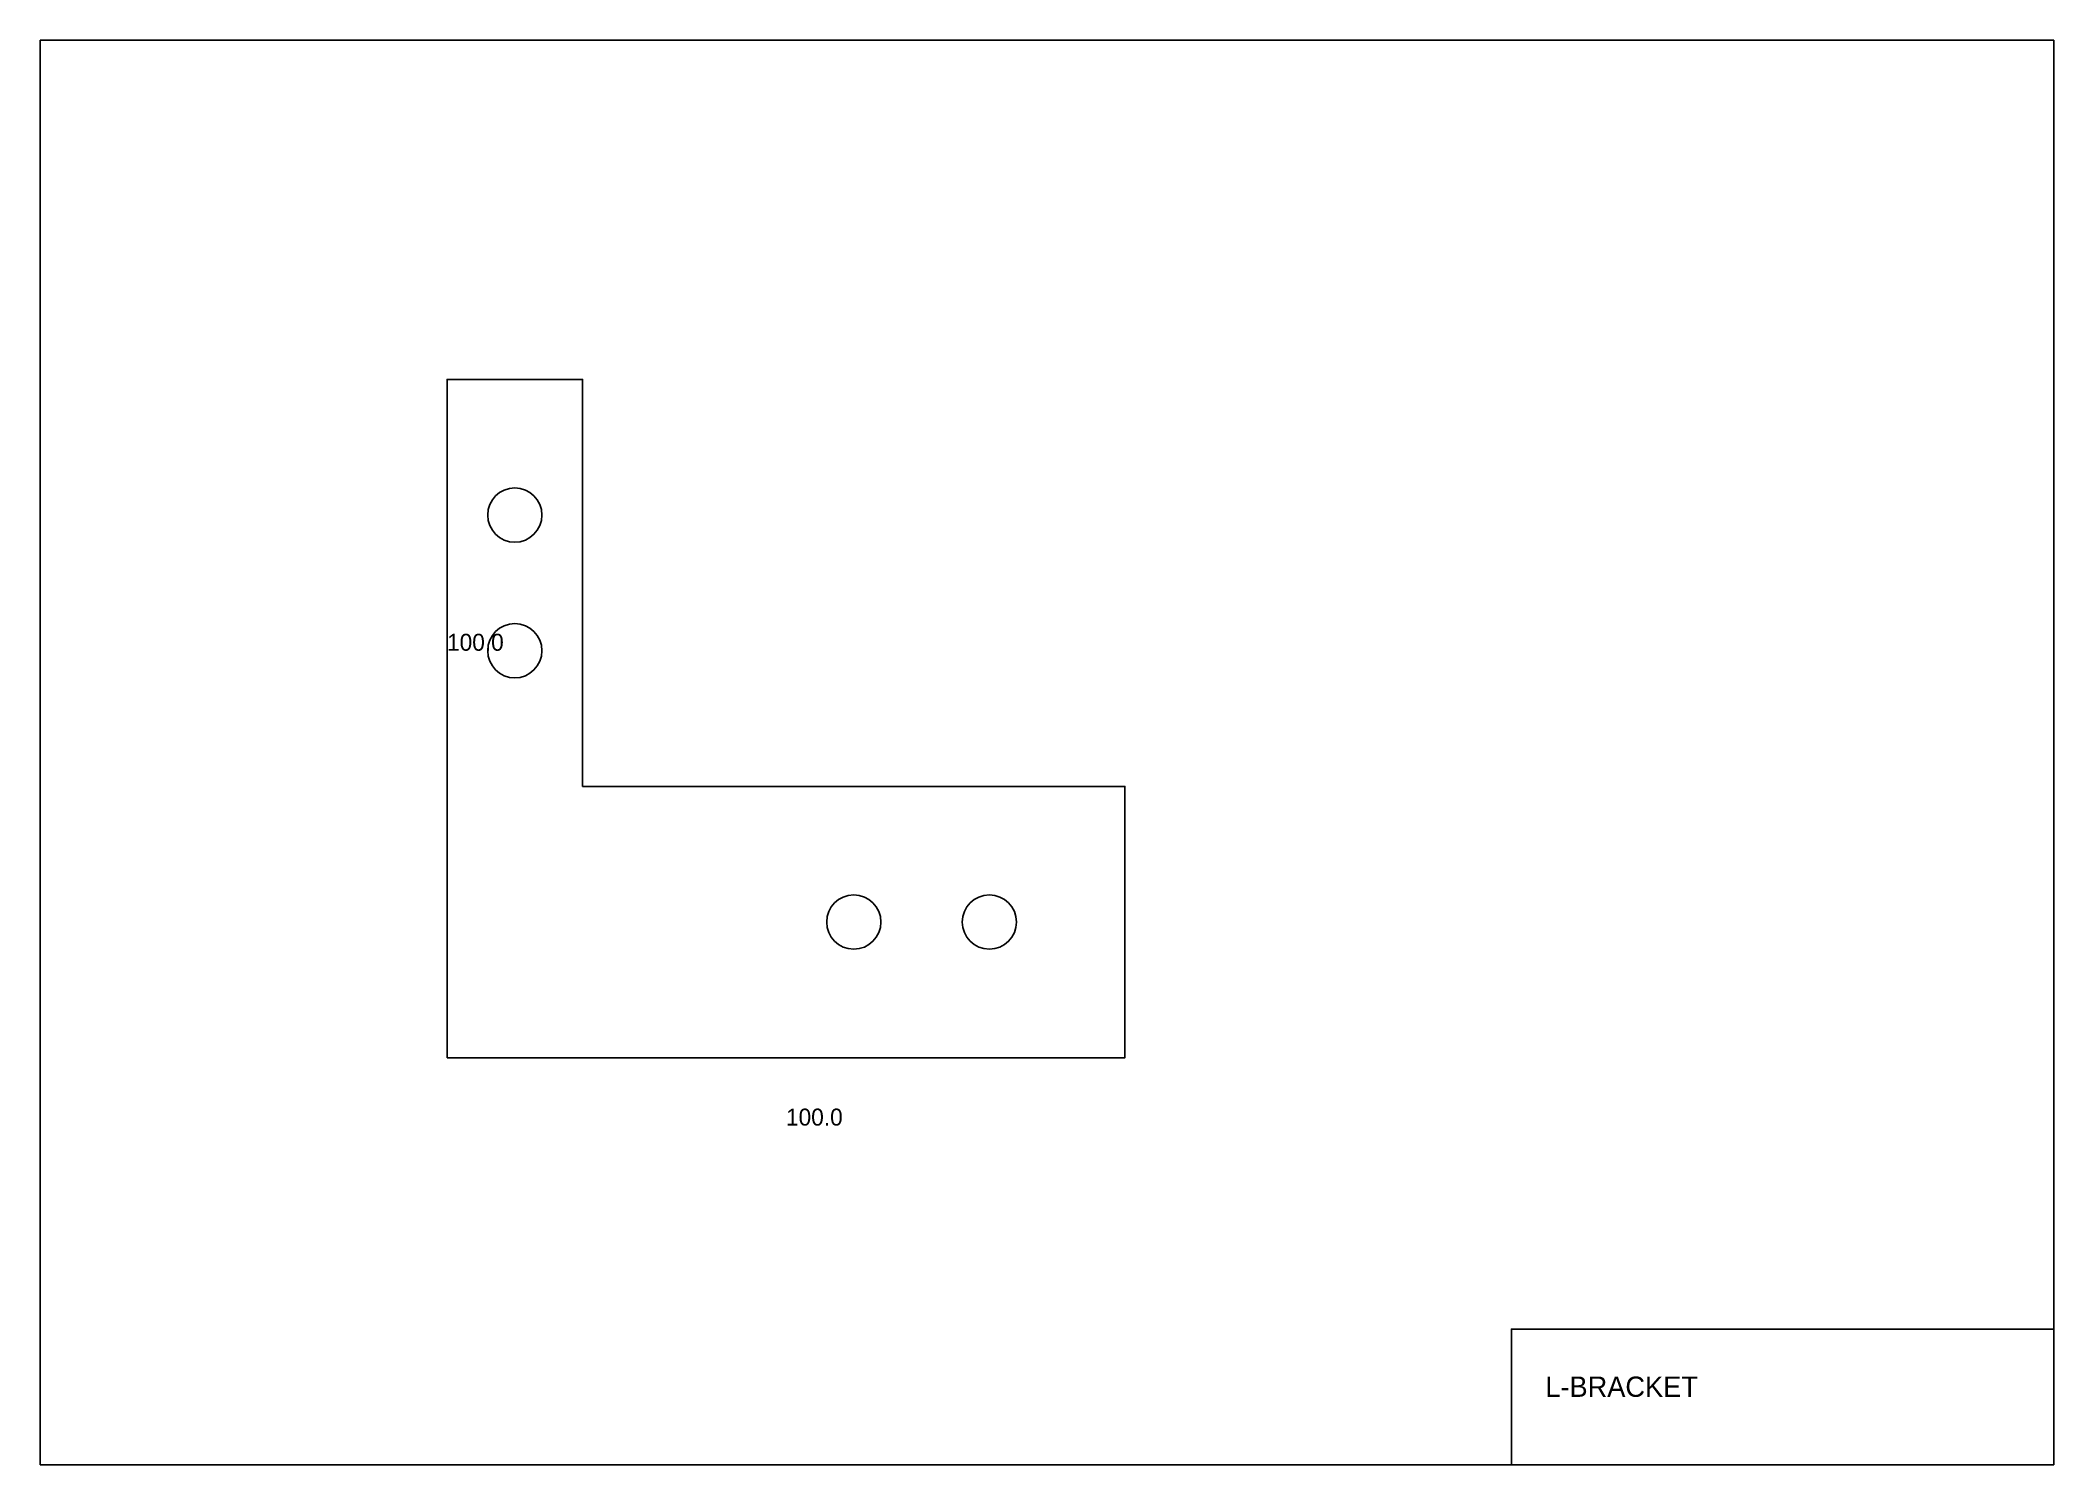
# Model space of a CAD drawing. Header units: millimetres. Extents: x 0 to 297, y 0 to 210.
import ezdxf

# ---------------------------------------------------------------- set-up
doc = ezdxf.new("R2010")
doc.units = ezdxf.units.MM
for name, color, linetype in [('BORDER', 250, 'Continuous'), ('DIMENSIONS', 5, 'Continuous'), ('HOLE', 3, 'Continuous'), ('OUTLINE', 1, 'Continuous'), ('TEXT', 250, 'Continuous'), ('TITLEBLOCK', 250, 'Continuous')]:
    doc.layers.add(name, color=color, linetype=linetype)

msp = doc.modelspace()

# ---------------------------------------------------------------- linework, layer by layer
at = {"layer": 'BORDER'}
msp.add_lwpolyline([(0, 0), (297, 0), (297, 210), (0, 210)], close=True, dxfattribs=at)
at = {"layer": 'DIMENSIONS'}
for q in [(60, 160), (160, 60)]:
    msp.add_line((60, 60), q, dxfattribs=at)
at = {"layer": 'HOLE'}
for centre in [(70, 140), (70, 120), (120, 80), (140, 80)]:
    msp.add_circle(centre, 4, dxfattribs=at)
at = {"layer": 'OUTLINE'}
msp.add_lwpolyline([(60, 60), (60, 160), (80, 160), (80, 100), (160, 100), (160, 60)], close=True, dxfattribs=at)
at = {"layer": 'TITLEBLOCK'}
msp.add_lwpolyline([(217, 0), (297, 0), (297, 20), (217, 20)], close=True, dxfattribs=at)

# ---------------------------------------------------------------- texts
at = {"layer": 'DIMENSIONS'}
for p in [(60, 120), (110, 50)]:
    msp.add_text('100.0', height=2.5, dxfattribs=at).set_placement(p)
at = {"layer": 'TEXT'}
msp.add_text('L-BRACKET', height=3, dxfattribs=at).set_placement((222, 10))

doc.saveas('drawing.dxf')
